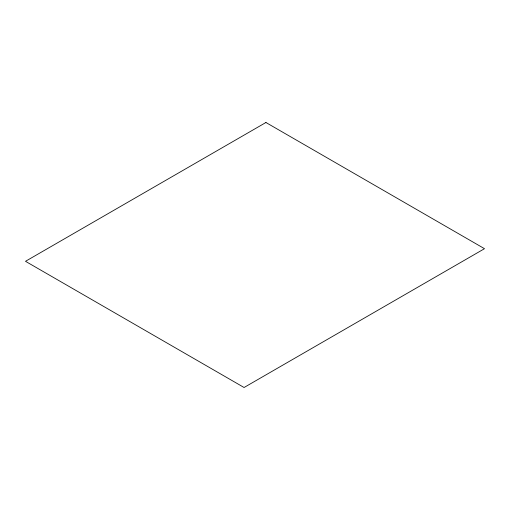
<?xml version="1.0" encoding="UTF-8"?>
<svg xmlns="http://www.w3.org/2000/svg" width="510" height="510" viewBox="0 0 510 510"><rect width="100%" height="100%" fill="white"/><g stroke="black" fill="none" stroke-linecap="round" stroke-linejoin="round"><path stroke-width="0.76" d="M265.927 122.502L25.5 261.311L244.073 387.498L484.5 248.689L265.927 122.502"/></g></svg>
